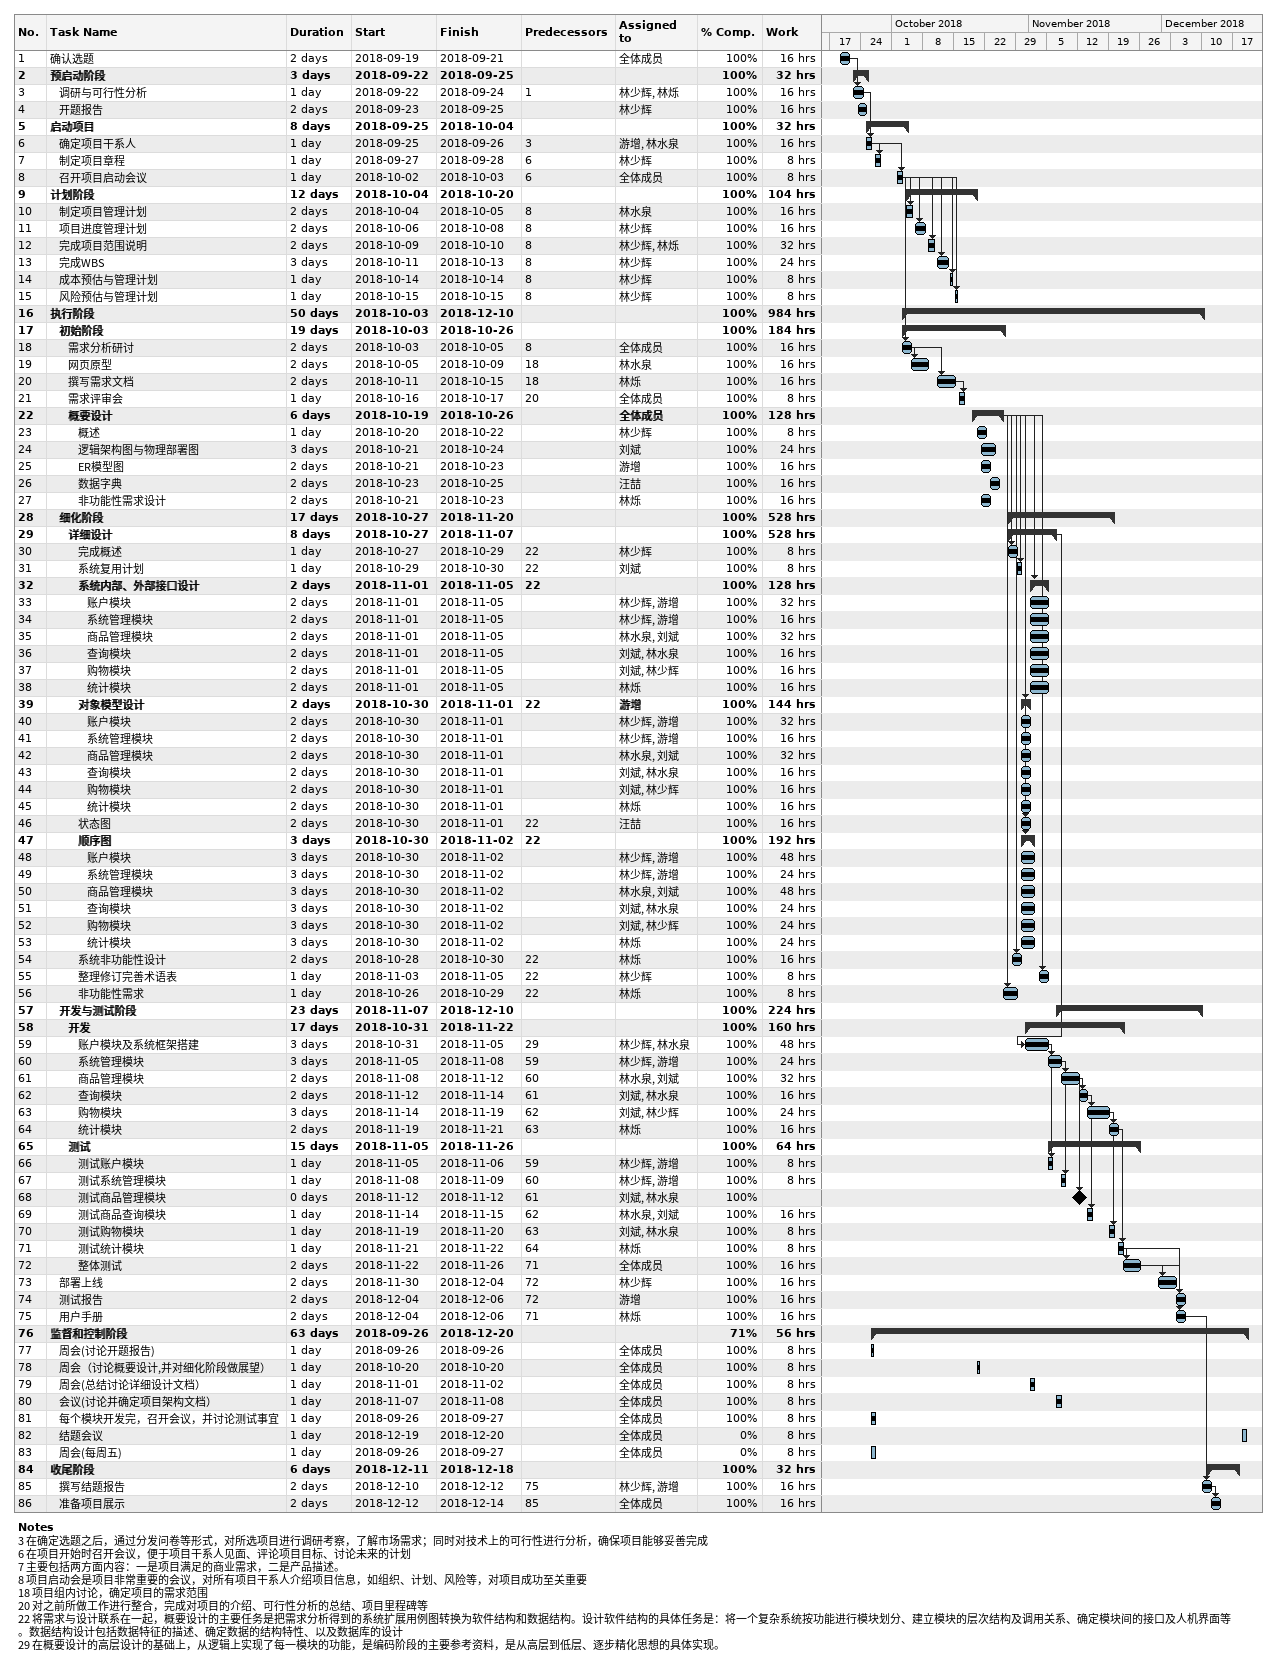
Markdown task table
| ID | Level | Task | Duration | Start | Finish | Predecessors | Resources | % complete | Work (h) |
|---|---|---|---|---|---|---|---|---|---|
| 1 | 1 | 确认选题 | 2d | 2018-09-19 | 2018-09-21 |  | 全体成员 | 100 | 16 |
| 2 | 1 | **预启动阶段** | 3d | 2018-09-22 | 2018-09-25 |  |  | 100 | 32 |
| 3 | 2 | 调研与可行性分析 | 1d | 2018-09-22 | 2018-09-24 | 1 | 林少辉, 林烁 | 100 | 16 |
| 4 | 2 | 开题报告 | 2d | 2018-09-23 | 2018-09-25 |  | 林少辉 | 100 | 16 |
| 5 | 1 | **启动项目** | 8d | 2018-09-25 | 2018-10-04 |  |  | 100 | 32 |
| 6 | 2 | 确定项目干系人 | 1d | 2018-09-25 | 2018-09-26 | 3 | 游增, 林水泉 | 100 | 16 |
| 7 | 2 | 制定项目章程 | 1d | 2018-09-27 | 2018-09-28 | 6 | 林少辉 | 100 | 8 |
| 8 | 2 | 召开项目启动会议 | 1d | 2018-10-02 | 2018-10-03 | 6 | 全体成员 | 100 | 8 |
| 9 | 1 | **计划阶段** | 12d | 2018-10-04 | 2018-10-20 |  |  | 100 | 104 |
| 10 | 2 | 制定项目管理计划 | 2d | 2018-10-04 | 2018-10-05 | 8 | 林水泉 | 100 | 16 |
| 11 | 2 | 项目进度管理计划 | 2d | 2018-10-06 | 2018-10-08 | 8 | 林少辉 | 100 | 16 |
| 12 | 2 | 完成项目范围说明 | 2d | 2018-10-09 | 2018-10-10 | 8 | 林少辉, 林烁 | 100 | 32 |
| 13 | 2 | 完成WBS | 3d | 2018-10-11 | 2018-10-13 | 8 | 林少辉 | 100 | 24 |
| 14 | 2 | 成本预估与管理计划 | 1d | 2018-10-14 | 2018-10-14 | 8 | 林少辉 | 100 | 8 |
| 15 | 2 | 风险预估与管理计划 | 1d | 2018-10-15 | 2018-10-15 | 8 | 林少辉 | 100 | 8 |
| 16 | 1 | **执行阶段** | 50d | 2018-10-03 | 2018-12-10 |  |  | 100 | 984 |
| 17 | 2 | **初始阶段** | 19d | 2018-10-03 | 2018-10-26 |  |  | 100 | 184 |
| 18 | 3 | 需求分析研讨 | 2d | 2018-10-03 | 2018-10-05 | 8 | 全体成员 | 100 | 16 |
| 19 | 3 | 网页原型 | 2d | 2018-10-05 | 2018-10-09 | 18 | 林水泉 | 100 | 16 |
| 20 | 3 | 撰写需求文档 | 2d | 2018-10-11 | 2018-10-15 | 18 | 林烁 | 100 | 16 |
| 21 | 3 | 需求评审会 | 1d | 2018-10-16 | 2018-10-17 | 20 | 全体成员 | 100 | 8 |
| 22 | 3 | **概要设计** | 6d | 2018-10-19 | 2018-10-26 |  | 全体成员 | 100 | 128 |
| 23 | 4 | 概述 | 1d | 2018-10-20 | 2018-10-22 |  | 林少辉 | 100 | 8 |
| 24 | 4 | 逻辑架构图与物理部署图 | 3d | 2018-10-21 | 2018-10-24 |  | 刘斌 | 100 | 24 |
| 25 | 4 | ER模型图 | 2d | 2018-10-21 | 2018-10-23 |  | 游增 | 100 | 16 |
| 26 | 4 | 数据字典 | 2d | 2018-10-23 | 2018-10-25 |  | 汪喆 | 100 | 16 |
| 27 | 4 | 非功能性需求设计 | 2d | 2018-10-21 | 2018-10-23 |  | 林烁 | 100 | 16 |
| 28 | 2 | **细化阶段** | 17d | 2018-10-27 | 2018-11-20 |  |  | 100 | 528 |
| 29 | 3 | **详细设计** | 8d | 2018-10-27 | 2018-11-07 |  |  | 100 | 528 |
| 30 | 4 | 完成概述 | 1d | 2018-10-27 | 2018-10-29 | 22 | 林少辉 | 100 | 8 |
| 31 | 4 | 系统复用计划 | 1d | 2018-10-29 | 2018-10-30 | 22 | 刘斌 | 100 | 8 |
| 32 | 4 | **系统内部、外部接口设计** | 2d | 2018-11-01 | 2018-11-05 | 22 |  | 100 | 128 |
| 33 | 5 | 账户模块 | 2d | 2018-11-01 | 2018-11-05 |  | 林少辉, 游增 | 100 | 32 |
| 34 | 5 | 系统管理模块 | 2d | 2018-11-01 | 2018-11-05 |  | 林少辉, 游增 | 100 | 16 |
| 35 | 5 | 商品管理模块 | 2d | 2018-11-01 | 2018-11-05 |  | 林水泉, 刘斌 | 100 | 32 |
| 36 | 5 | 查询模块 | 2d | 2018-11-01 | 2018-11-05 |  | 刘斌, 林水泉 | 100 | 16 |
| 37 | 5 | 购物模块 | 2d | 2018-11-01 | 2018-11-05 |  | 刘斌, 林少辉 | 100 | 16 |
| 38 | 5 | 统计模块 | 2d | 2018-11-01 | 2018-11-05 |  | 林烁 | 100 | 16 |
| 39 | 4 | **对象模型设计** | 2d | 2018-10-30 | 2018-11-01 | 22 | 游增 | 100 | 144 |
| 40 | 5 | 账户模块 | 2d | 2018-10-30 | 2018-11-01 |  | 林少辉, 游增 | 100 | 32 |
| 41 | 5 | 系统管理模块 | 2d | 2018-10-30 | 2018-11-01 |  | 林少辉, 游增 | 100 | 16 |
| 42 | 5 | 商品管理模块 | 2d | 2018-10-30 | 2018-11-01 |  | 林水泉, 刘斌 | 100 | 32 |
| 43 | 5 | 查询模块 | 2d | 2018-10-30 | 2018-11-01 |  | 刘斌, 林水泉 | 100 | 16 |
| 44 | 5 | 购物模块 | 2d | 2018-10-30 | 2018-11-01 |  | 刘斌, 林少辉 | 100 | 16 |
| 45 | 5 | 统计模块 | 2d | 2018-10-30 | 2018-11-01 |  | 林烁 | 100 | 16 |
| 46 | 4 | 状态图 | 2d | 2018-10-30 | 2018-11-01 | 22 | 汪喆 | 100 | 16 |
| 47 | 4 | **顺序图** | 3d | 2018-10-30 | 2018-11-02 | 22 |  | 100 | 192 |
| 48 | 5 | 账户模块 | 3d | 2018-10-30 | 2018-11-02 |  | 林少辉, 游增 | 100 | 48 |
| 49 | 5 | 系统管理模块 | 3d | 2018-10-30 | 2018-11-02 |  | 林少辉, 游增 | 100 | 24 |
| 50 | 5 | 商品管理模块 | 3d | 2018-10-30 | 2018-11-02 |  | 林水泉, 刘斌 | 100 | 48 |
| 51 | 5 | 查询模块 | 3d | 2018-10-30 | 2018-11-02 |  | 刘斌, 林水泉 | 100 | 24 |
| 52 | 5 | 购物模块 | 3d | 2018-10-30 | 2018-11-02 |  | 刘斌, 林少辉 | 100 | 24 |
| 53 | 5 | 统计模块 | 3d | 2018-10-30 | 2018-11-02 |  | 林烁 | 100 | 24 |
| 54 | 4 | 系统非功能性设计 | 2d | 2018-10-28 | 2018-10-30 | 22 | 林烁 | 100 | 16 |
| 55 | 4 | 整理修订完善术语表 | 1d | 2018-11-03 | 2018-11-05 | 22 | 林少辉 | 100 | 8 |
| 56 | 4 | 非功能性需求 | 1d | 2018-10-26 | 2018-10-29 | 22 | 林烁 | 100 | 8 |
| 57 | 2 | **开发与测试阶段** | 23d | 2018-11-07 | 2018-12-10 |  |  | 100 | 224 |
| 58 | 3 | **开发** | 17d | 2018-10-31 | 2018-11-22 |  |  | 100 | 160 |
| 59 | 4 | 账户模块及系统框架搭建 | 3d | 2018-10-31 | 2018-11-05 | 29 | 林少辉, 林水泉 | 100 | 48 |
| 60 | 4 | 系统管理模块 | 3d | 2018-11-05 | 2018-11-08 | 59 | 林少辉, 游增 | 100 | 24 |
| 61 | 4 | 商品管理模块 | 2d | 2018-11-08 | 2018-11-12 | 60 | 林水泉, 刘斌 | 100 | 32 |
| 62 | 4 | 查询模块 | 2d | 2018-11-12 | 2018-11-14 | 61 | 刘斌, 林水泉 | 100 | 16 |
| 63 | 4 | 购物模块 | 3d | 2018-11-14 | 2018-11-19 | 62 | 刘斌, 林少辉 | 100 | 24 |
| 64 | 4 | 统计模块 | 2d | 2018-11-19 | 2018-11-21 | 63 | 林烁 | 100 | 16 |
| 65 | 3 | **测试** | 15d | 2018-11-05 | 2018-11-26 |  |  | 100 | 64 |
| 66 | 4 | 测试账户模块 | 1d | 2018-11-05 | 2018-11-06 | 59 | 林少辉, 游增 | 100 | 8 |
| 67 | 4 | 测试系统管理模块 | 1d | 2018-11-08 | 2018-11-09 | 60 | 林少辉, 游增 | 100 | 8 |
| 68 | 4 | 测试商品管理模块 | 0d | 2018-11-12 | 2018-11-12 | 61 | 刘斌, 林水泉 | 100 |  |
| 69 | 4 | 测试商品查询模块 | 1d | 2018-11-14 | 2018-11-15 | 62 | 林水泉, 刘斌 | 100 | 16 |
| 70 | 4 | 测试购物模块 | 1d | 2018-11-19 | 2018-11-20 | 63 | 刘斌, 林水泉 | 100 | 8 |
| 71 | 4 | 测试统计模块 | 1d | 2018-11-21 | 2018-11-22 | 64 | 林烁 | 100 | 8 |
| 72 | 4 | 整体测试 | 2d | 2018-11-22 | 2018-11-26 | 71 | 全体成员 | 100 | 16 |
| 73 | 2 | 部署上线 | 2d | 2018-11-30 | 2018-12-04 | 72 | 林少辉 | 100 | 16 |
| 74 | 2 | 测试报告 | 2d | 2018-12-04 | 2018-12-06 | 72 | 游增 | 100 | 16 |
| 75 | 2 | 用户手册 | 2d | 2018-12-04 | 2018-12-06 | 71 | 林烁 | 100 | 16 |
| 76 | 1 | **监督和控制阶段** | 63d | 2018-09-26 | 2018-12-20 |  |  | 71 | 56 |
| 77 | 2 | 周会(讨论开题报告) | 1d | 2018-09-26 | 2018-09-26 |  | 全体成员 | 100 | 8 |
| 78 | 2 | 周会（讨论概要设计,并对细化阶段做展望） | 1d | 2018-10-20 | 2018-10-20 |  | 全体成员 | 100 | 8 |
| 79 | 2 | 周会(总结讨论详细设计文档） | 1d | 2018-11-01 | 2018-11-02 |  | 全体成员 | 100 | 8 |
| 80 | 2 | 会议(讨论并确定项目架构文档） | 1d | 2018-11-07 | 2018-11-08 |  | 全体成员 | 100 | 8 |
| 81 | 2 | 每个模块开发完，召开会议，并讨论测试事宜 | 1d | 2018-09-26 | 2018-09-27 |  | 全体成员 | 100 | 8 |
| 82 | 2 | 结题会议 | 1d | 2018-12-19 | 2018-12-20 |  | 全体成员 | 0 | 8 |
| 83 | 2 | 周会(每周五) | 1d | 2018-09-26 | 2018-09-27 |  | 全体成员 | 0 | 8 |
| 84 | 1 | **收尾阶段** | 6d | 2018-12-11 | 2018-12-18 |  |  | 100 | 32 |
| 85 | 2 | 撰写结题报告 | 2d | 2018-12-10 | 2018-12-12 | 75 | 林少辉, 游增 | 100 | 16 |
| 86 | 2 | 准备项目展示 | 2d | 2018-12-12 | 2018-12-14 | 85 | 全体成员 | 100 | 16 |

Notes
- 3: 在确定选题之后，通过分发问卷等形式，对所选项目进行调研考察，了解市场需求；同时对技术上的可行性进行分析，确保项目能够妥善完成
- 6: 在项目开始时召开会议，便于项目干系人见面、评论项目目标、讨论未来的计划
- 7: 主要包括两方面内容：一是项目满足的商业需求，二是产品描述。
- 8: 项目启动会是项目非常重要的会议，对所有项目干系人介绍项目信息，如组织、计划、风险等，对项目成功至关重要
- 18: 项目组内讨论，确定项目的需求范围
- 20: 对之前所做工作进行整合，完成对项目的介绍、可行性分析的总结、项目里程碑等
- 22: 将需求与设计联系在一起，概要设计的主要任务是把需求分析得到的系统扩展用例图转换为软件结构和数据结构。设计软件结构的具体任务是：将一个复杂系统按功能进行模块划分、建立模块的层次结构及调用关系、确定模块间的接口及人机界面等。数据结构设计包括数据特征的描述、确定数据的结构特性、以及数据库的设计
- 29: 在概要设计的高层设计的基础上，从逻辑上实现了每一模块的功能，是编码阶段的主要参考资料，是从高层到低层、逐步精化思想的具体实现。
